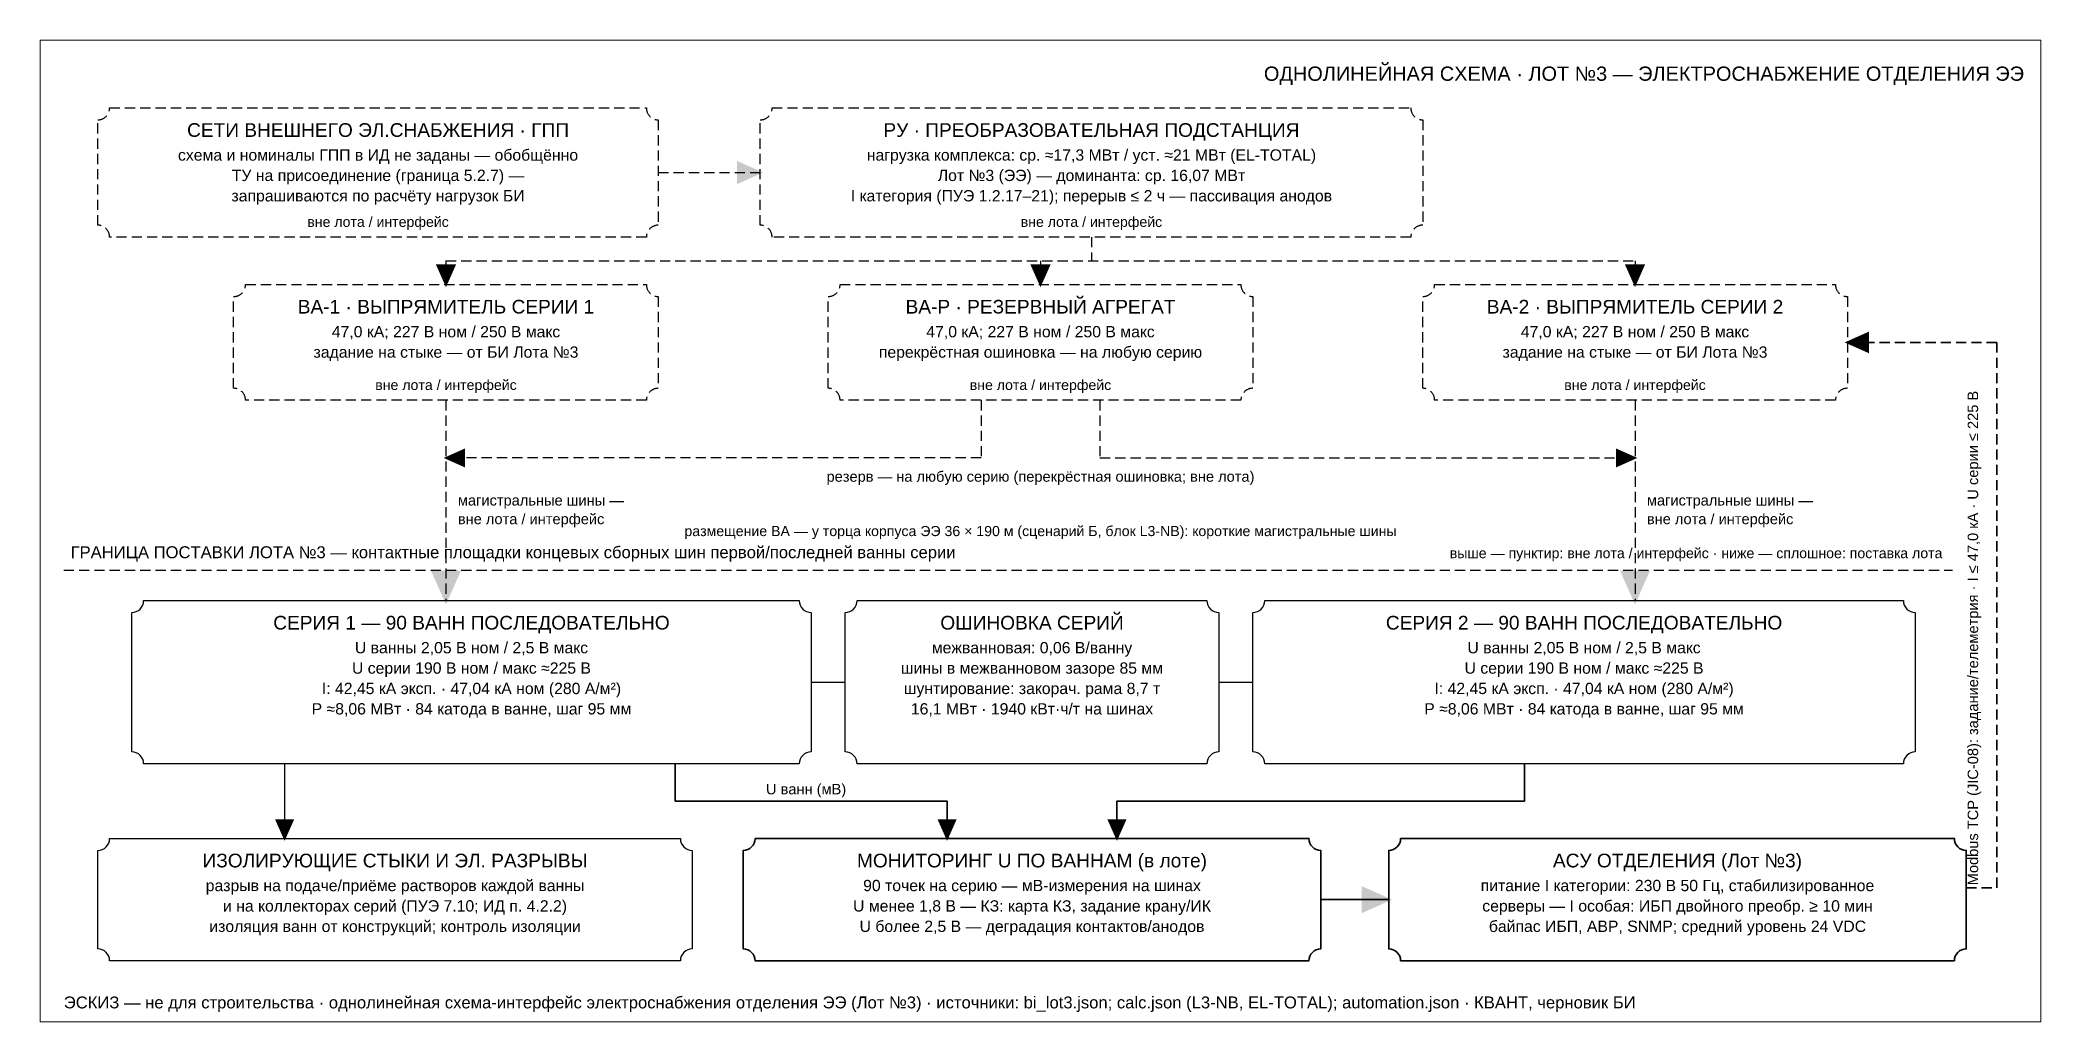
# Model space of a CAD drawing. Header units: millimetres. Extents: x 6 to 1184, y 6 to 584.
import ezdxf
from ezdxf.enums import TextEntityAlignment as Align

# ---------------------------------------------------------------- set-up
doc = ezdxf.new("R2010")
doc.units = ezdxf.units.MM
doc.linetypes.add('DASHED', pattern=[9, 6, -3])
for name, color, linetype, lineweight in [('DIM', 8, 'Continuous', 13), ('OUTLINE', 7, 'Continuous', 25), ('TEXT_RU', 7, 'Continuous', 25)]:
    doc.layers.add(name, color=color, linetype=linetype, lineweight=lineweight)
for name, color, linetype, lineweight, true_color in [('ELECTRIC', 2, 'Continuous', 30, 0xfab219), ('INTERLOCK', 1, 'Continuous', 30, 0xd03b3b), ('LIQUID', 5, 'Continuous', 35, 0x2a78d6)]:
    doc.layers.add(name, color=color, linetype=linetype, lineweight=lineweight, true_color=true_color)
doc.styles.add('TXTRU', font='arial.ttf')

msp = doc.modelspace()

# ---------------------------------------------------------------- linework, layer by layer
at = {"layer": 'DIM', "true_color": 0xe7e7e7}
msp.add_lwpolyline([(6, 584), (1184, 584), (1184, 6), (6, 6)], close=True, dxfattribs=at)
at = {"layer": 'ELECTRIC', "linetype": 'DASHED'}
for p, q in [((370, 506), (430, 506)), ((625, 468), (625, 454)), ((245, 454), (945, 454)), ((245, 454), (245, 440)), ((595, 454), (595, 440)), ((945, 454), (945, 440)), ((245, 372), (245, 254)), ((945, 372), (945, 254))]:
    msp.add_line(p, q, dxfattribs=at)
at = {"layer": 'ELECTRIC'}
for p, q in [((460, 206), (480, 206)), ((700, 206), (720, 206))]:
    msp.add_line(p, q, dxfattribs=at)
at = {"layer": 'ELECTRIC', "linetype": 'DASHED'}
for points in [[(47, 544), (363, 544, 0.414214), (370, 537), (370, 475, 0.414214), (363, 468), (47, 468, 0.414214), (40, 475), (40, 537, 0.414214)], [(437, 544), (813, 544, 0.414214), (820, 537), (820, 475, 0.414214), (813, 468), (437, 468, 0.414214), (430, 475), (430, 537, 0.414214)], [(127, 440), (363, 440, 0.414214), (370, 433), (370, 379, 0.414214), (363, 372), (127, 372, 0.414214), (120, 379), (120, 433, 0.414214)], [(477, 440), (713, 440, 0.414214), (720, 433), (720, 379, 0.414214), (713, 372), (477, 372, 0.414214), (470, 379), (470, 433, 0.414214)], [(827, 440), (1063, 440, 0.414214), (1070, 433), (1070, 379, 0.414214), (1063, 372), (827, 372, 0.414214), (820, 379), (820, 433, 0.414214)]]:
    msp.add_lwpolyline(points, format="xyb", close=True, dxfattribs=at)
for points in [[(560, 372), (560, 338), (245, 338)], [(630, 372), (630, 338), (945, 338)]]:
    msp.add_lwpolyline(points, dxfattribs=at)
at = {"layer": 'ELECTRIC'}
for points in [[(67, 254), (453, 254, 0.414214), (460, 247), (460, 165, 0.414214), (453, 158), (67, 158, 0.414214), (60, 165), (60, 247, 0.414214)], [(487, 254), (693, 254, 0.414214), (700, 247), (700, 165, 0.414214), (693, 158), (487, 158, 0.414214), (480, 165), (480, 247, 0.414214)], [(727, 254), (1103, 254, 0.414214), (1110, 247), (1110, 165, 0.414214), (1103, 158), (727, 158, 0.414214), (720, 165), (720, 247, 0.414214)]]:
    msp.add_lwpolyline(points, format="xyb", close=True, dxfattribs=at)
for points in [[(416.4, 512.8), (431.7, 506), (416.4, 499.2)], [(251, 452), (245, 438.5), (239, 452)], [(601, 452), (595, 438.5), (589, 452)], [(951, 452), (945, 438.5), (939, 452)], [(256.2, 332.4), (243.6, 338), (256.2, 343.6)], [(933.8, 343.6), (946.4, 338), (933.8, 332.4)], [(253.8, 271.6), (245, 251.8), (236.2, 271.6)], [(953.8, 271.6), (945, 251.8), (936.2, 271.6)]]:
    msp.add_solid(points, dxfattribs=at)
at = {"layer": 'INTERLOCK'}
msp.add_line((150, 158), (150, 114), dxfattribs=at)
msp.add_lwpolyline([(47, 114), (383, 114, 0.414214), (390, 107), (390, 49, 0.414214), (383, 42), (47, 42, 0.414214), (40, 49), (40, 107, 0.414214)], format="xyb", close=True, dxfattribs=at)
msp.add_solid([(155.6, 125.2), (150, 112.6), (144.4, 125.2)], dxfattribs=at)
at = {"layer": 'LIQUID'}
msp.add_line((760, 78), (800, 78), dxfattribs=at)
at = {"layer": 'LIQUID', "linetype": 'DASHED'}
msp.add_lwpolyline([(1140, 85), (1158, 85), (1158, 406), (1070, 406)], dxfattribs=at)
at = {"layer": 'LIQUID'}
for points in [[(380, 158), (380, 136), (540, 136), (540, 114)], [(880, 158), (880, 136), (640, 136), (640, 114)]]:
    msp.add_lwpolyline(points, dxfattribs=at)
for points in [[(427, 114), (753, 114, 0.414214), (760, 107), (760, 49, 0.414214), (753, 42), (427, 42, 0.414214), (420, 49), (420, 107, 0.414214)], [(807, 114), (1133, 114, 0.414214), (1140, 107), (1140, 49, 0.414214), (1133, 42), (807, 42, 0.414214), (800, 49), (800, 107, 0.414214)]]:
    msp.add_lwpolyline(points, format="xyb", close=True, dxfattribs=at)
for points in [[(1082.8, 399.6), (1068.4, 406), (1082.8, 412.4)], [(545.6, 125.2), (540, 112.6), (534.4, 125.2)], [(645.6, 125.2), (640, 112.6), (634.4, 125.2)], [(784, 86), (802, 78), (784, 70)]]:
    msp.add_solid(points, dxfattribs=at)
at = {"layer": 'OUTLINE', "linetype": 'DASHED', "true_color": 0x0ca30c}
msp.add_line((20, 272), (1132, 272), dxfattribs=at)

# ---------------------------------------------------------------- texts
at = {"layer": 'TEXT_RU', "style": 'TXTRU'}
for s, height, p in [('ОДНОЛИНЕЙНАЯ СХЕМА · ЛОТ №3 — ЭЛЕКТРОСНАБЖЕНИЕ ОТДЕЛЕНИЯ ЭЭ', 8.4, (1174, 560)), ('выше — пунктир: вне лота / интерфейс · ниже — сплошное: поставка лота', 5.95, (1126, 279))]:
    msp.add_text(s, height=height, dxfattribs=at).set_placement(p, align=Align.RIGHT)
for s, height, p in [('СЕТИ ВНЕШНЕГО ЭЛ.СНАБЖЕНИЯ · ГПП', 8.05, (205, 527)), ('РУ · ПРЕОБРАЗОВАТЕЛЬНАЯ ПОДСТАНЦИЯ', 8.05, (625, 527)), ('схема и номиналы ГПП в ИД не заданы — обобщённо', 6.65, (205, 513)), ('нагрузка комплекса: ср. ≈17,3 МВт / уст. ≈21 МВт (EL-TOTAL)', 6.65, (625, 513)), ('ТУ на присоединение (граница 5.2.7) —', 6.65, (205, 501)), ('Лот №3 (ЭЭ) — доминанта: ср. 16,07 МВт', 6.65, (625, 501)), ('запрашиваются по расчёту нагрузок БИ', 6.65, (205, 489)), ('I категория (ПУЭ 1.2.17–21); перерыв ≤ 2 ч — пассивация анодов', 6.65, (625, 489)), ('вне лота / интерфейс', 5.95, (205, 474)), ('вне лота / интерфейс', 5.95, (625, 474)), ('ВА-1 · ВЫПРЯМИТЕЛЬ СЕРИИ 1', 8.05, (245, 423)), ('ВА-Р · РЕЗЕРВНЫЙ АГРЕГАТ', 8.05, (595, 423)), ('ВА-2 · ВЫПРЯМИТЕЛЬ СЕРИИ 2', 8.05, (945, 423)), ('47,0 кА; 227 В ном / 250 В макс', 6.65, (245, 409)), ('47,0 кА; 227 В ном / 250 В макс', 6.65, (595, 409)), ('47,0 кА; 227 В ном / 250 В макс', 6.65, (945, 409)), ('задание на стыке — от БИ Лота №3', 6.65, (245, 397)), ('перекрёстная ошиновка — на любую серию', 6.65, (595, 397)), ('задание на стыке — от БИ Лота №3', 6.65, (945, 397)), ('вне лота / интерфейс', 5.95, (245, 378)), ('вне лота / интерфейс', 5.95, (595, 378)), ('вне лота / интерфейс', 5.95, (945, 378)), ('размещение ВА — у торца корпуса ЭЭ 36 × 190 м (сценарий Б, блок L3-NB): короткие магистральные шины', 5.95, (595, 292)), ('ОШИНОВКА СЕРИЙ', 8.05, (590, 237)), ('СЕРИЯ 1 — 90 ВАНН ПОСЛЕДОВАТЕЛЬНО', 8.05, (260, 237)), ('СЕРИЯ 2 — 90 ВАНН ПОСЛЕДОВАТЕЛЬНО', 8.05, (915, 237)), ('U ванны 2,05 В ном / 2,5 В макс', 6.65, (260, 223)), ('межванновая: 0,06 В/ванну', 6.65, (590, 223)), ('U ванны 2,05 В ном / 2,5 В макс', 6.65, (915, 223)), ('U серии 190 В ном / макс ≈225 В', 6.65, (260, 211)), ('шины в межванновом зазоре 85 мм', 6.65, (590, 211)), ('U серии 190 В ном / макс ≈225 В', 6.65, (915, 211)), ('I: 42,45 кА эксп. · 47,04 кА ном (280 А/м²)', 6.65, (260, 199)), ('шунтирование: закорач. рама 8,7 т', 6.65, (590, 199)), ('I: 42,45 кА эксп. · 47,04 кА ном (280 А/м²)', 6.65, (915, 199)), ('P ≈8,06 МВт · 84 катода в ванне, шаг 95 мм', 6.65, (260, 187)), ('16,1 МВт · 1940 кВт·ч/т на шинах', 6.65, (590, 187)), ('P ≈8,06 МВт · 84 катода в ванне, шаг 95 мм', 6.65, (915, 187)), ('ИЗОЛИРУЮЩИЕ СТЫКИ И ЭЛ. РАЗРЫВЫ', 8.05, (215, 97)), ('МОНИТОРИНГ U ПО ВАННАМ (в лоте)', 8.05, (590, 97)), ('АСУ ОТДЕЛЕНИЯ (Лот №3)', 8.05, (970, 97)), ('разрыв на подаче/приёме растворов каждой ванны', 6.65, (215, 83)), ('90 точек на серию — мВ-измерения на шинах', 6.65, (590, 83)), ('питание I категории: 230 В 50 Гц, стабилизированное', 6.65, (970, 83)), ('и на коллекторах серий (ПУЭ 7.10; ИД п. 4.2.2)', 6.65, (215, 71)), ('U менее 1,8 В — КЗ: карта КЗ, задание крану/ИК', 6.65, (590, 71)), ('серверы — I особая: ИБП двойного преобр. ≥ 10 мин', 6.65, (970, 71)), ('изоляция ванн от конструкций; контроль изоляции', 6.65, (215, 59)), ('U более 2,5 В — деградация контактов/анодов', 6.65, (590, 59)), ('байпас ИБП, АВР, SNMP; средний уровень 24 VDC', 6.65, (970, 59))]:
    msp.add_text(s, height=height, dxfattribs=at).set_placement(p, align=Align.CENTER)
at = {"layer": 'TEXT_RU', "true_color": 0x2a78d6, "style": 'TXTRU'}
msp.add_text('Modbus TCP (JIC-08): задание/телеметрия · I ≤ 47,0 кА · U серии ≤ 225 В', height=6.16, rotation=90, dxfattribs=at).set_placement((1147, 232), align=Align.CENTER)
at = {"layer": 'TEXT_RU', "true_color": 0xfab219, "style": 'TXTRU'}
msp.add_text('резерв — на любую серию (перекрёстная ошиновка; вне лота)', height=6.16, dxfattribs=at).set_placement((595, 324), align=Align.CENTER)
at = {"layer": 'TEXT_RU', "style": 'TXTRU'}
for s, height, p in [('магистральные шины —', 6.16, (252, 310)), ('магистральные шины —', 6.16, (952, 310)), ('вне лота / интерфейс', 6.16, (252, 299)), ('вне лота / интерфейс', 6.16, (952, 299)), ('ЭСКИЗ — не для строительства · однолинейная схема-интерфейс электроснабжения отделения ЭЭ (Лот №3) · источники: bi_lot3.json; calc.json (L3-NB, EL-TOTAL); automation.json · КВАНТ, черновик БИ', 7, (20, 14))]:
    msp.add_text(s, height=height, dxfattribs=at).set_placement(p)
at = {"layer": 'TEXT_RU', "true_color": 0x0ca30c, "style": 'TXTRU'}
msp.add_text('ГРАНИЦА ПОСТАВКИ ЛОТА №3 — контактные площадки концевых сборных шин первой/последней ванны серии', height=7, dxfattribs=at).set_placement((24, 279))
at = {"layer": 'TEXT_RU', "true_color": 0x2a78d6, "style": 'TXTRU'}
msp.add_text('U ванн (мВ)', height=6.16, dxfattribs=at).set_placement((457, 140), align=Align.CENTER)

doc.saveas('drawing.dxf')
